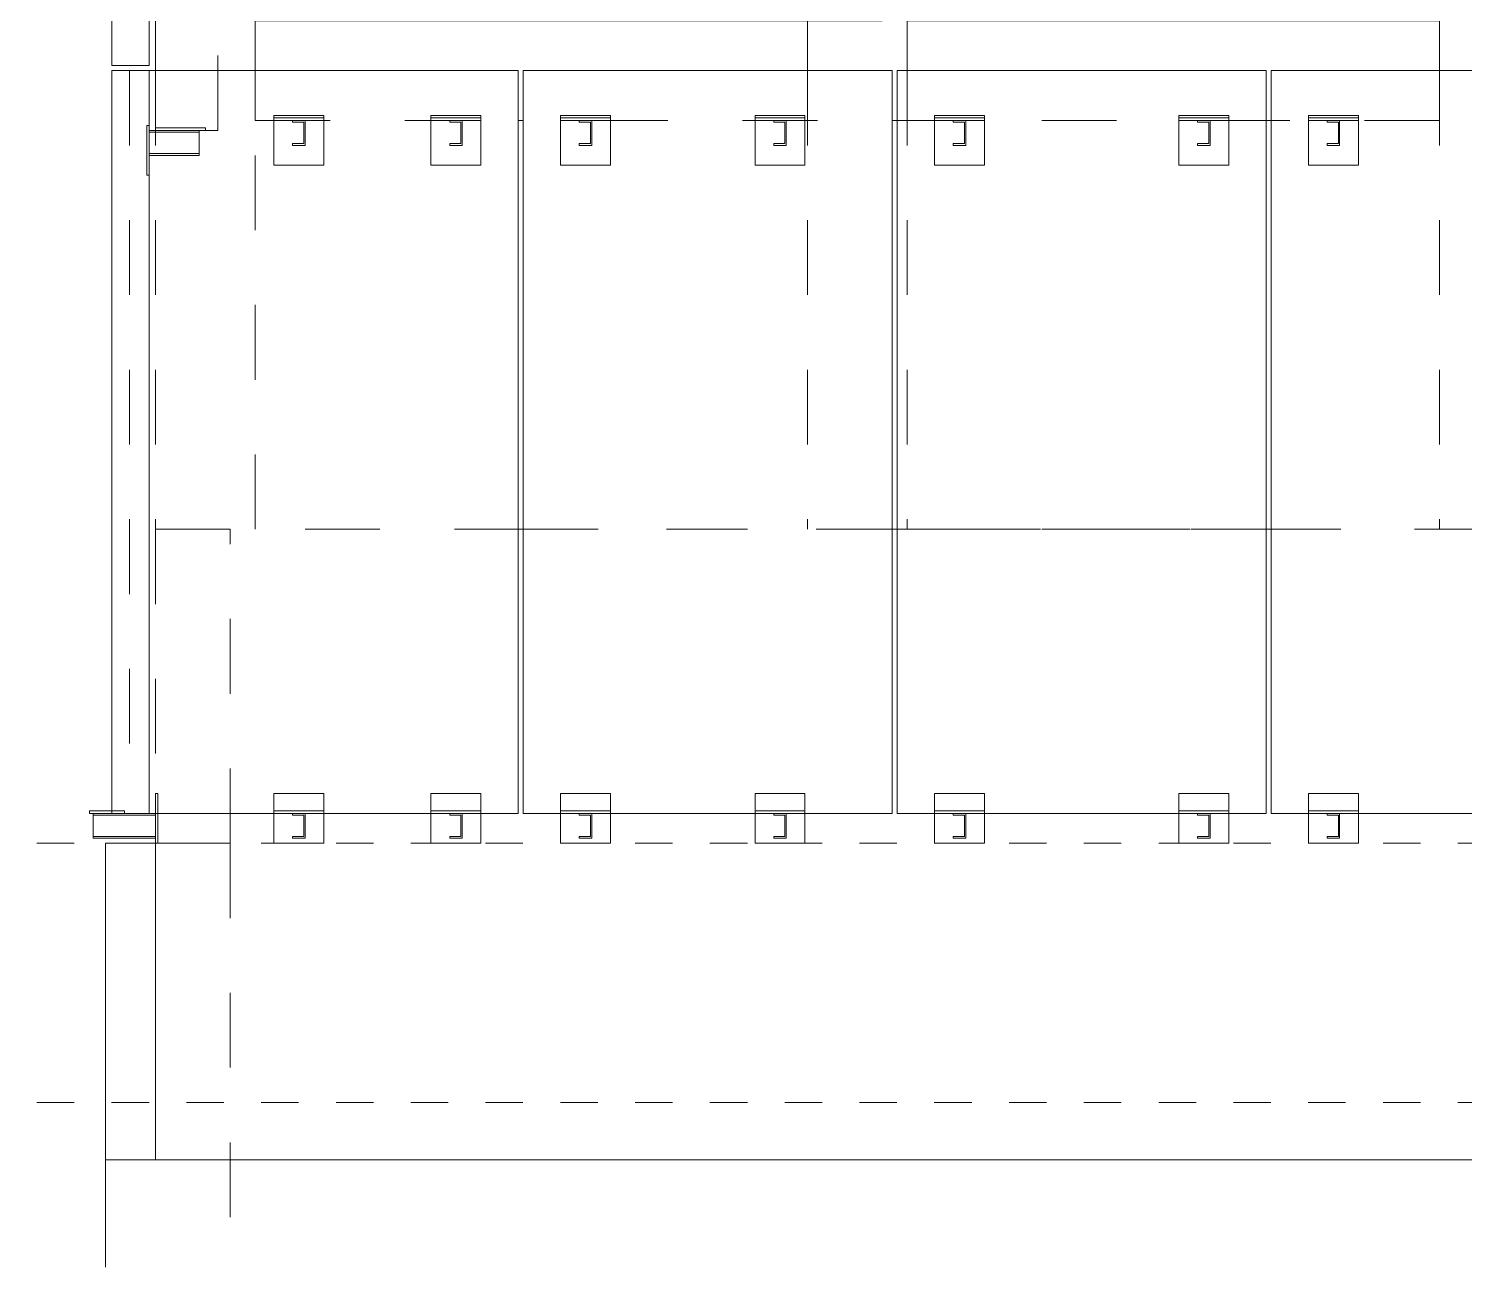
# Model space of a CAD drawing. Header units: millimetres. Extents: x 663313 to 1226001, y 1431724 to 1620898.
# Drawn here: x 663626.35 to 663632.11, y 1524668.62 to 1524673.58 of the extents above; entities that cross this region are included whole.
import ezdxf

# ---------------------------------------------------------------- set-up
doc = ezdxf.new("R2010")
doc.units = ezdxf.units.MM
for name, pattern in [('XKITLINE00', [0]), ('XKITLINE01', [4, 1, -1, 1, -1]), ('XKITLINE02', [4, 2, -2])]:
    doc.linetypes.add(name, pattern=pattern)
doc.layers.add('Part', color=7, linetype='Continuous', lineweight=0)
doc.layers.add('S-GRID', color=7, linetype='Continuous', lineweight=9)

# ---------------------------------------------------------------- blocks, each defined once
blk = doc.blocks.new('*A20232496')
at = {"layer": 'S-GRID', "color": 7, "linetype": 'XKITLINE01', "lineweight": 0}
blk.add_line((486.810012, 136.191689), (601.986223, 136.191689), dxfattribs=at)
blk = doc.blocks.new('*A20242497')
at = {"layer": 'Part', "color": 7, "linetype": 'XKITLINE00', "lineweight": 0}
for p, q in [((504.649383, 134.658357), (504.649384, 134.658357)), ((504.649384, 134.658357), (504.649384, 131.786008)), ((587.316024, 134.658357), (504.649384, 134.658357))]:
    blk.add_line(p, q, dxfattribs=at)
at = {"layer": 'Part', "color": 7, "linetype": 'XKITLINE02', "lineweight": 0}
blk.add_line((504.649383, 131.786008), (504.649383, 134.658357), dxfattribs=at)
blk = doc.blocks.new('*A20252498')
at = {"layer": 'S-GRID', "color": 7, "linetype": 'XKITLINE01', "lineweight": 0}
blk.add_line((486.810012, 143.125023), (601.986223, 143.125023), dxfattribs=at)
blk = doc.blocks.new('*A20262499')
at = {"layer": 'Part', "color": 7, "linetype": 'XKITLINE02', "lineweight": 0}
for p, q in [((505.982856, 151.525023), (505.982577, 151.525023)), ((505.982577, 151.525023), (505.982577, 143.925023)), ((505.982577, 151.525023), (515.682683, 151.525023)), ((505.982856, 151.525023), (505.982856, 143.925023)), ((585.649503, 151.525023), (515.816016, 151.525023)), ((515.816016, 151.525023), (525.682683, 151.525023)), ((535.682683, 151.525023), (525.816016, 151.525023)), ((545.682683, 151.525023), (535.816016, 151.525023)), ((505.982577, 134.658356), (505.982856, 134.658356)), ((505.982577, 134.658356), (585.649503, 134.658356))]:
    blk.add_line(p, q, dxfattribs=at)
at = {"layer": 'Part', "color": 7, "linetype": 'XKITLINE00', "lineweight": 0}
for p, q in [((515.682683, 151.525023), (515.816016, 151.525023)), ((525.816016, 151.525023), (525.682683, 151.525023)), ((535.816016, 151.525023), (535.682683, 151.525023)), ((505.982577, 143.925023), (505.982577, 134.658356)), ((505.982856, 143.925023), (505.982856, 134.658356))]:
    blk.add_line(p, q, dxfattribs=at)
blk = doc.blocks.new('*A20272500')
at = {"layer": 'Part', "color": 7, "linetype": 'XKITLINE00', "lineweight": 0}
for p, q in [((515.816016, 163.791689), (525.682683, 163.791689)), ((515.816016, 163.791689), (515.816016, 143.925023)), ((525.682683, 163.791689), (525.682683, 143.925023)), ((525.682683, 143.925023), (515.816016, 143.925023))]:
    blk.add_line(p, q, dxfattribs=at)
blk = doc.blocks.new('*A20282501')
at = {"layer": 'Part', "color": 7, "linetype": 'XKITLINE02', "lineweight": 0}
for p, q in [((522.016044, 143.925023), (522.016044, 143.991689)), ((523.349377, 143.991689), (522.016044, 143.991689)), ((523.349377, 143.925023), (523.349377, 143.991689)), ((523.349377, 143.925023), (522.016044, 143.925023))]:
    blk.add_line(p, q, dxfattribs=at)
blk = doc.blocks.new('*A20292502')
at = {"layer": 'Part', "color": 7, "linetype": 'XKITLINE02', "lineweight": 0}
for p, q in [((522.016005, 143.125023), (522.016005, 144.458356)), ((522.016005, 144.458356), (523.349338, 144.458356)), ((523.349338, 144.458356), (523.349338, 143.125023)), ((523.349338, 143.125023), (522.016005, 143.125023))]:
    blk.add_line(p, q, dxfattribs=at)
blk = doc.blocks.new('*A20302503')
at = {"layer": 'Part', "color": 7, "linetype": 'XKITLINE02', "lineweight": 0}
for p, q in [((523.349377, 162.591689), (522.016044, 162.591689)), ((522.016044, 162.591689), (522.016044, 161.258356)), ((523.349377, 161.258356), (523.349377, 162.591689)), ((522.016044, 161.258356), (523.349377, 161.258356))]:
    blk.add_line(p, q, dxfattribs=at)
blk = doc.blocks.new('*A20312504')
at = {"layer": 'Part', "color": 7, "linetype": 'XKITLINE02', "lineweight": 0}
for p, q in [((522.016044, 162.458356), (522.016044, 162.525023)), ((523.349377, 162.525023), (522.016044, 162.525023)), ((523.349377, 162.458356), (522.016044, 162.458356)), ((523.349377, 162.458356), (523.349377, 162.525023))]:
    blk.add_line(p, q, dxfattribs=at)
blk = doc.blocks.new('*A20482521')
at = {"layer": 'Part', "color": 7, "linetype": 'XKITLINE00', "lineweight": 0}
for p, q in [((523.41605, 225.858356), (523.41605, 163.791689)), ((526.082717, 225.858356), (523.41605, 225.858356)), ((526.082717, 225.858356), (526.082717, 163.791689))]:
    blk.add_line(p, q, dxfattribs=at)
at = {"layer": 'Part', "color": 7, "linetype": 'XKITLINE02', "lineweight": 0}
for p, q in [((523.41605, 163.791689), (523.41605, 151.525023)), ((526.082717, 163.791689), (526.082717, 151.525023)), ((526.082717, 151.525023), (523.41605, 151.525023))]:
    blk.add_line(p, q, dxfattribs=at)
blk = doc.blocks.new('*A20502523')
at = {"layer": 'Part', "color": 7, "linetype": 'XKITLINE00', "lineweight": 0}
for p, q in [((505.982716, 225.858356), (505.982716, 163.791689)), ((508.649383, 225.858356), (505.982716, 225.858356)), ((508.649383, 163.791689), (508.649383, 225.858356))]:
    blk.add_line(p, q, dxfattribs=at)
at = {"layer": 'Part', "color": 7, "linetype": 'XKITLINE02', "lineweight": 0}
for p, q in [((505.982716, 163.791689), (505.982716, 151.525023)), ((508.649383, 151.525023), (508.649383, 163.791689)), ((505.982716, 151.525023), (508.649383, 151.525023))]:
    blk.add_line(p, q, dxfattribs=at)
blk = doc.blocks.new('*A20522525')
at = {"layer": 'Part', "color": 7, "linetype": 'XKITLINE00', "lineweight": 0}
for p, q in [((504.81603, 230.525023), (504.81603, 203.925023)), ((505.81603, 230.525023), (504.81603, 230.525023)), ((505.81603, 203.925023), (505.81603, 230.525023)), ((504.81603, 203.925023), (505.81603, 203.925023)), ((504.81603, 203.791689), (504.81603, 183.925023)), ((505.81603, 203.791689), (504.81603, 203.791689)), ((505.81603, 183.925023), (505.81603, 203.791689)), ((504.81603, 183.925023), (505.81603, 183.925023)), ((504.81603, 183.791689), (504.81603, 163.925023)), ((505.81603, 183.791689), (504.81603, 183.791689)), ((505.81603, 163.925023), (505.81603, 183.791689)), ((504.81603, 163.925023), (505.81603, 163.925023)), ((504.81603, 163.791689), (504.81603, 143.925023)), ((505.81603, 163.791689), (504.81603, 163.791689)), ((505.81603, 143.925023), (505.81603, 163.791689)), ((504.81603, 143.925023), (505.81603, 143.925023))]:
    blk.add_line(p, q, dxfattribs=at)
blk = doc.blocks.new('*A20542527')
at = {"layer": 'Part', "color": 7, "linetype": 'XKITLINE00', "lineweight": 0}
for p, q in [((540.316051, 225.858356), (540.316051, 163.791689)), ((542.982717, 225.858356), (540.316051, 225.858356)), ((542.982717, 225.858356), (542.982717, 163.791689))]:
    blk.add_line(p, q, dxfattribs=at)
at = {"layer": 'Part', "color": 7, "linetype": 'XKITLINE02', "lineweight": 0}
for p, q in [((540.316051, 163.791689), (540.316051, 151.525023)), ((542.982717, 163.791689), (542.982717, 151.525023)), ((542.982717, 151.525023), (540.316051, 151.525023))]:
    blk.add_line(p, q, dxfattribs=at)
blk = doc.blocks.new('*A20562529')
at = {"layer": 'Part', "color": 7, "linetype": 'XKITLINE00', "lineweight": 0}
for p, q in [((508.649383, 165.125023), (508.649383, 163.791689)), ((508.649383, 165.125023), (523.41605, 165.125023)), ((526.082717, 165.125023), (540.316051, 165.125023)), ((540.316051, 165.125023), (540.316051, 163.791689)), ((515.816016, 162.458356), (515.682683, 162.458356)), ((535.816016, 162.458356), (535.682683, 162.458356))]:
    blk.add_line(p, q, dxfattribs=at)
at = {"layer": 'Part', "color": 7, "linetype": 'XKITLINE02', "lineweight": 0}
for p, q in [((523.41605, 165.125023), (526.082717, 165.125023)), ((508.649383, 163.791689), (508.649383, 162.458356)), ((540.316051, 163.791689), (540.316051, 162.458356)), ((508.649383, 162.458356), (515.682683, 162.458356)), ((535.682683, 162.458356), (515.816016, 162.458356)), ((540.316051, 162.458356), (535.816016, 162.458356))]:
    blk.add_line(p, q, dxfattribs=at)
blk = doc.blocks.new('*A21302603')
at = {"layer": 'Part', "color": 7, "linetype": 'XKITLINE02', "lineweight": 0}
for p, q in [((507.649383, 170.525023), (505.982716, 170.525023)), ((505.982716, 170.525023), (505.982716, 162.191689)), ((507.649383, 162.191689), (507.649383, 170.525023)), ((505.982716, 162.191689), (507.649383, 162.191689))]:
    blk.add_line(p, q, dxfattribs=at)
blk = doc.blocks.new('*A21612634')
at = {"layer": 'Part', "color": 7, "linetype": 'XKITLINE00', "lineweight": 0}
for q in [(505.982577, 143.125023), (504.649383, 134.658357)]:
    blk.add_line((504.649383, 143.125023), q, dxfattribs=at)
at = {"layer": 'Part', "color": 7, "linetype": 'XKITLINE02', "lineweight": 0}
for p, q in [((505.982577, 143.125023), (505.982856, 143.125023)), ((505.982856, 143.125023), (507.982717, 143.125023)), ((507.982717, 143.125023), (507.982717, 131.786008)), ((504.649383, 134.658357), (504.649383, 131.786008))]:
    blk.add_line(p, q, dxfattribs=at)
blk = doc.blocks.new('*A21622635')
at = {"layer": 'Part', "color": 7, "linetype": 'XKITLINE02', "lineweight": 0}
for p, q in [((507.982717, 151.525023), (505.982717, 151.525023)), ((505.982717, 151.525023), (505.982717, 143.925023)), ((507.982717, 143.125023), (507.982717, 151.525023)), ((505.982717, 143.125023), (505.982856, 143.125023)), ((505.982856, 143.125023), (507.982717, 143.125023))]:
    blk.add_line(p, q, dxfattribs=at)
at = {"layer": 'Part', "color": 7, "linetype": 'XKITLINE00', "lineweight": 0}
blk.add_line((505.982717, 143.925023), (505.982717, 143.125023), dxfattribs=at)
blk = doc.blocks.new('*A21632636')
at = {"layer": 'Part', "color": 7, "linetype": 'XKITLINE02', "lineweight": 0}
for p, q in [((505.81603, 163.791689), (505.282683, 163.791689)), ((505.282683, 163.791689), (505.282683, 143.925023)), ((505.282683, 143.925023), (505.81603, 143.925023))]:
    blk.add_line(p, q, dxfattribs=at)
at = {"layer": 'Part', "color": 7, "linetype": 'XKITLINE00', "lineweight": 0}
for p, q in [((505.81603, 163.791689), (515.682683, 163.791689)), ((515.682683, 163.791689), (515.682683, 143.925023)), ((505.81603, 143.925023), (515.682683, 143.925023))]:
    blk.add_line(p, q, dxfattribs=at)
blk = doc.blocks.new('*A21642637')
at = {"layer": 'Part', "color": 7, "linetype": 'XKITLINE00', "lineweight": 0}
for p, q in [((504.312978, 143.925023), (504.312978, 143.258356)), ((505.979644, 143.925023), (505.979644, 143.258356)), ((505.979644, 143.258356), (504.312978, 143.258356))]:
    blk.add_line(p, q, dxfattribs=at)
at = {"layer": 'Part', "color": 7, "linetype": 'XKITLINE02', "lineweight": 0}
for p, q in [((505.979644, 143.925023), (504.312978, 143.925023)), ((504.312978, 143.875023), (505.979644, 143.875023)), ((504.312978, 143.308356), (505.979644, 143.308356))]:
    blk.add_line(p, q, dxfattribs=at)
blk = doc.blocks.new('*A21652638')
at = {"layer": 'Part', "color": 7, "linetype": 'XKITLINE02', "lineweight": 0}
for p, q in [((505.982354, 144.458356), (505.982856, 144.458356)), ((505.982354, 144.458356), (505.982354, 143.925023)), ((505.982856, 144.458356), (506.04902, 144.458356)), ((506.04902, 143.125023), (506.04902, 144.458356)), ((505.982354, 143.125023), (505.982856, 143.125023)), ((505.982856, 143.125023), (506.04902, 143.125023))]:
    blk.add_line(p, q, dxfattribs=at)
at = {"layer": 'Part', "color": 7, "linetype": 'XKITLINE00', "lineweight": 0}
blk.add_line((505.982354, 143.925023), (505.982354, 143.125023), dxfattribs=at)
blk = doc.blocks.new('*A21662639')
at = {"layer": 'Part', "color": 7, "linetype": 'XKITLINE00', "lineweight": 0}
for p, q in [((504.21603, 143.991689), (504.81603, 143.991689)), ((504.21603, 143.925023), (504.21603, 143.991689)), ((504.21603, 143.925023), (504.81603, 143.925023))]:
    blk.add_line(p, q, dxfattribs=at)
at = {"layer": 'Part', "color": 7, "linetype": 'XKITLINE02', "lineweight": 0}
for p, q in [((504.81603, 143.991689), (505.149363, 143.991689)), ((505.149363, 143.925023), (505.149363, 143.991689)), ((504.81603, 143.925023), (505.149363, 143.925023))]:
    blk.add_line(p, q, dxfattribs=at)
blk = doc.blocks.new('*A21672640')
at = {"layer": 'Part', "color": 7, "linetype": 'XKITLINE02', "lineweight": 0}
for p, q in [((513.349377, 143.925023), (513.349377, 143.991689)), ((514.682711, 143.991689), (513.349377, 143.991689)), ((514.682711, 143.925023), (514.682711, 143.991689)), ((514.682711, 143.925023), (513.349377, 143.925023))]:
    blk.add_line(p, q, dxfattribs=at)
blk = doc.blocks.new('*A21682641')
at = {"layer": 'Part', "color": 7, "linetype": 'XKITLINE02', "lineweight": 0}
for p, q in [((509.14935, 143.925023), (509.14935, 143.991689)), ((510.482683, 143.991689), (509.14935, 143.991689)), ((510.482683, 143.925023), (510.482683, 143.991689)), ((510.482683, 143.925023), (509.14935, 143.925023))]:
    blk.add_line(p, q, dxfattribs=at)
blk = doc.blocks.new('*A21692642')
at = {"layer": 'Part', "color": 7, "linetype": 'XKITLINE02', "lineweight": 0}
for p, q in [((513.349338, 143.125023), (513.349338, 144.458356)), ((513.349338, 144.458356), (514.682672, 144.458356)), ((514.682672, 144.458356), (514.682672, 143.125023)), ((514.682672, 143.125023), (513.349338, 143.125023))]:
    blk.add_line(p, q, dxfattribs=at)
blk = doc.blocks.new('*A21702643')
at = {"layer": 'Part', "color": 7, "linetype": 'XKITLINE02', "lineweight": 0}
for p, q in [((509.149311, 144.458356), (509.149311, 143.125023)), ((510.482644, 144.458356), (509.149311, 144.458356)), ((510.482644, 143.125023), (510.482644, 144.458356)), ((509.149311, 143.125023), (510.482644, 143.125023))]:
    blk.add_line(p, q, dxfattribs=at)
blk = doc.blocks.new('*A21712644')
at = {"layer": 'Part', "color": 7, "linetype": 'XKITLINE00', "lineweight": 0}
for p, q in [((513.849294, 143.925023), (513.849294, 143.875023)), ((513.849294, 143.875023), (514.149294, 143.875023)), ((514.149294, 143.875023), (514.149294, 143.308356)), ((514.182628, 143.925023), (514.182628, 143.258356)), ((513.849294, 143.308356), (514.149294, 143.308356)), ((513.849294, 143.308356), (513.849294, 143.258356)), ((513.849294, 143.258356), (514.182628, 143.258356))]:
    blk.add_line(p, q, dxfattribs=at)
at = {"layer": 'Part', "color": 7, "linetype": 'XKITLINE02', "lineweight": 0}
blk.add_line((513.849294, 143.925023), (514.182628, 143.925023), dxfattribs=at)
blk = doc.blocks.new('*A21722645')
at = {"layer": 'Part', "color": 7, "linetype": 'XKITLINE00', "lineweight": 0}
for p, q in [((509.649294, 143.925023), (509.649294, 143.875023)), ((509.649294, 143.875023), (509.949294, 143.875023)), ((509.949294, 143.875023), (509.949294, 143.308356)), ((509.982628, 143.925023), (509.982628, 143.258356)), ((509.649294, 143.308356), (509.949294, 143.308356)), ((509.649294, 143.308356), (509.649294, 143.258356)), ((509.649294, 143.258356), (509.982628, 143.258356))]:
    blk.add_line(p, q, dxfattribs=at)
at = {"layer": 'Part', "color": 7, "linetype": 'XKITLINE02', "lineweight": 0}
blk.add_line((509.649294, 143.925023), (509.982628, 143.925023), dxfattribs=at)
blk = doc.blocks.new('*A21732646')
at = {"layer": 'Part', "color": 7, "linetype": 'XKITLINE02', "lineweight": 0}
for p, q in [((516.816016, 143.925023), (516.816016, 143.991689)), ((518.14935, 143.991689), (516.816016, 143.991689)), ((518.14935, 143.925023), (518.14935, 143.991689)), ((518.14935, 143.925023), (516.816016, 143.925023))]:
    blk.add_line(p, q, dxfattribs=at)
blk = doc.blocks.new('*A21742647')
at = {"layer": 'Part', "color": 7, "linetype": 'XKITLINE02', "lineweight": 0}
for p, q in [((516.815977, 144.458356), (516.815977, 143.125023)), ((518.149311, 144.458356), (516.815977, 144.458356)), ((518.149311, 143.125023), (518.149311, 144.458356)), ((516.815977, 143.125023), (518.149311, 143.125023))]:
    blk.add_line(p, q, dxfattribs=at)
blk = doc.blocks.new('*A21752648')
at = {"layer": 'Part', "color": 7, "linetype": 'XKITLINE00', "lineweight": 0}
for p, q in [((517.315961, 143.925023), (517.315961, 143.875023)), ((517.315961, 143.875023), (517.615961, 143.875023)), ((517.615961, 143.875023), (517.615961, 143.308356)), ((517.649294, 143.925023), (517.649294, 143.258356)), ((517.315961, 143.308356), (517.615961, 143.308356)), ((517.315961, 143.308356), (517.315961, 143.258356)), ((517.315961, 143.258356), (517.649294, 143.258356))]:
    blk.add_line(p, q, dxfattribs=at)
at = {"layer": 'Part', "color": 7, "linetype": 'XKITLINE02', "lineweight": 0}
blk.add_line((517.315961, 143.925023), (517.649294, 143.925023), dxfattribs=at)
blk = doc.blocks.new('*A21762649')
at = {"layer": 'Part', "color": 7, "linetype": 'XKITLINE02', "lineweight": 0}
for p, q in [((505.749363, 160.991689), (505.749363, 162.325023)), ((505.749363, 162.325023), (505.81603, 162.325023)), ((505.81603, 162.325023), (505.81603, 160.991689)), ((505.81603, 160.991689), (505.749363, 160.991689))]:
    blk.add_line(p, q, dxfattribs=at)
blk = doc.blocks.new('*A21772650')
at = {"layer": 'Part', "color": 7, "linetype": 'XKITLINE02', "lineweight": 0}
for p, q in [((505.81603, 161.525023), (505.81603, 162.191689)), ((505.81603, 162.191689), (507.149363, 162.191689)), ((505.81603, 162.141689), (507.149363, 162.141689)), ((507.149363, 162.191689), (507.149363, 161.525023)), ((505.81603, 161.575023), (507.149363, 161.575023)), ((507.149363, 161.525023), (505.81603, 161.525023))]:
    blk.add_line(p, q, dxfattribs=at)
blk = doc.blocks.new('*A21782651')
at = {"layer": 'Part', "color": 7, "linetype": 'XKITLINE02', "lineweight": 0}
for p, q in [((507.31603, 162.258356), (505.982696, 162.258356)), ((505.982696, 162.191689), (505.982696, 162.258356)), ((507.31603, 162.191689), (505.982696, 162.191689)), ((507.31603, 162.191689), (507.31603, 162.258356))]:
    blk.add_line(p, q, dxfattribs=at)
blk = doc.blocks.new('*A21792652')
at = {"layer": 'Part', "color": 7, "linetype": 'XKITLINE02', "lineweight": 0}
for p, q in [((514.682711, 162.591689), (513.349377, 162.591689)), ((513.349377, 162.591689), (513.349377, 161.258356)), ((514.682711, 161.258356), (514.682711, 162.591689)), ((513.349377, 161.258356), (514.682711, 161.258356))]:
    blk.add_line(p, q, dxfattribs=at)
blk = doc.blocks.new('*A21802653')
at = {"layer": 'Part', "color": 7, "linetype": 'XKITLINE02', "lineweight": 0}
for p, q in [((509.14935, 161.258356), (509.14935, 162.591689)), ((509.14935, 162.591689), (510.482683, 162.591689)), ((510.482683, 162.591689), (510.482683, 161.258356)), ((510.482683, 161.258356), (509.14935, 161.258356))]:
    blk.add_line(p, q, dxfattribs=at)
blk = doc.blocks.new('*A21812654')
at = {"layer": 'Part', "color": 7, "linetype": 'XKITLINE02', "lineweight": 0}
for p, q in [((514.182683, 162.458356), (513.84935, 162.458356)), ((513.84935, 162.458356), (513.84935, 162.408356)), ((513.84935, 162.408356), (514.14935, 162.408356)), ((514.14935, 162.408356), (514.14935, 161.841689)), ((514.182683, 161.791689), (514.182683, 162.458356)), ((514.14935, 161.841689), (513.84935, 161.841689)), ((513.84935, 161.841689), (513.84935, 161.791689)), ((513.84935, 161.791689), (514.182683, 161.791689))]:
    blk.add_line(p, q, dxfattribs=at)
blk = doc.blocks.new('*A21822655')
at = {"layer": 'Part', "color": 7, "linetype": 'XKITLINE02', "lineweight": 0}
for p, q in [((509.982683, 162.458356), (509.64935, 162.458356)), ((509.64935, 162.458356), (509.64935, 162.408356)), ((509.64935, 162.408356), (509.94935, 162.408356)), ((509.94935, 162.408356), (509.94935, 161.841689)), ((509.982683, 161.791689), (509.982683, 162.458356)), ((509.94935, 161.841689), (509.64935, 161.841689)), ((509.64935, 161.841689), (509.64935, 161.791689)), ((509.64935, 161.791689), (509.982683, 161.791689))]:
    blk.add_line(p, q, dxfattribs=at)
blk = doc.blocks.new('*A21832656')
at = {"layer": 'Part', "color": 7, "linetype": 'XKITLINE02', "lineweight": 0}
for p, q in [((516.816016, 161.258356), (516.816016, 162.591689)), ((516.816016, 162.591689), (518.14935, 162.591689)), ((518.14935, 162.591689), (518.14935, 161.258356)), ((518.14935, 161.258356), (516.816016, 161.258356))]:
    blk.add_line(p, q, dxfattribs=at)
blk = doc.blocks.new('*A21842657')
at = {"layer": 'Part', "color": 7, "linetype": 'XKITLINE02', "lineweight": 0}
for p, q in [((517.64935, 162.458356), (517.316016, 162.458356)), ((517.316016, 162.458356), (517.316016, 162.408356)), ((517.316016, 162.408356), (517.616016, 162.408356)), ((517.616016, 162.408356), (517.616016, 161.841689)), ((517.64935, 161.791689), (517.64935, 162.458356)), ((517.616016, 161.841689), (517.316016, 161.841689)), ((517.316016, 161.841689), (517.316016, 161.791689)), ((517.316016, 161.791689), (517.64935, 161.791689))]:
    blk.add_line(p, q, dxfattribs=at)
blk = doc.blocks.new('*A21852658')
at = {"layer": 'Part', "color": 7, "linetype": 'XKITLINE02', "lineweight": 0}
for p, q in [((513.349377, 162.458356), (513.349377, 162.525023)), ((514.682711, 162.525023), (513.349377, 162.525023)), ((514.682711, 162.458356), (513.349377, 162.458356)), ((514.682711, 162.458356), (514.682711, 162.525023))]:
    blk.add_line(p, q, dxfattribs=at)
blk = doc.blocks.new('*A21862659')
at = {"layer": 'Part', "color": 7, "linetype": 'XKITLINE02', "lineweight": 0}
for p, q in [((509.14935, 162.458356), (509.14935, 162.525023)), ((510.482683, 162.525023), (509.14935, 162.525023)), ((510.482683, 162.458356), (509.14935, 162.458356)), ((510.482683, 162.458356), (510.482683, 162.525023))]:
    blk.add_line(p, q, dxfattribs=at)
blk = doc.blocks.new('*A21872660')
at = {"layer": 'Part', "color": 7, "linetype": 'XKITLINE02', "lineweight": 0}
for p, q in [((516.816016, 162.458356), (516.816016, 162.525023)), ((518.14935, 162.525023), (516.816016, 162.525023)), ((518.14935, 162.458356), (516.816016, 162.458356)), ((518.14935, 162.458356), (518.14935, 162.525023))]:
    blk.add_line(p, q, dxfattribs=at)
blk = doc.blocks.new('*A22902763')
at = {"layer": 'Part', "color": 7, "linetype": 'XKITLINE00', "lineweight": 0}
for p, q in [((522.515961, 143.925023), (522.515961, 143.875023)), ((522.515961, 143.875023), (522.815961, 143.875023)), ((522.815961, 143.875023), (522.815961, 143.308356)), ((522.849294, 143.925023), (522.849294, 143.258356)), ((522.515961, 143.308356), (522.815961, 143.308356)), ((522.515961, 143.308356), (522.515961, 143.258356)), ((522.515961, 143.258356), (522.849294, 143.258356))]:
    blk.add_line(p, q, dxfattribs=at)
at = {"layer": 'Part', "color": 7, "linetype": 'XKITLINE02', "lineweight": 0}
blk.add_line((522.515961, 143.925023), (522.849294, 143.925023), dxfattribs=at)
blk = doc.blocks.new('*A22912764')
at = {"layer": 'Part', "color": 7, "linetype": 'XKITLINE02', "lineweight": 0}
for p, q in [((522.84935, 162.458356), (522.516016, 162.458356)), ((522.516016, 162.458356), (522.516016, 162.408356)), ((522.516016, 162.408356), (522.816016, 162.408356)), ((522.816016, 162.408356), (522.816016, 161.841689)), ((522.84935, 161.791689), (522.84935, 162.458356)), ((522.816016, 161.841689), (522.516016, 161.841689)), ((522.516016, 161.841689), (522.516016, 161.791689)), ((522.516016, 161.791689), (522.84935, 161.791689))]:
    blk.add_line(p, q, dxfattribs=at)
blk = doc.blocks.new('*A22922765')
at = {"layer": 'Part', "color": 7, "linetype": 'XKITLINE00', "lineweight": 0}
for p, q in [((545.682683, 163.791689), (535.816016, 163.791689)), ((535.816016, 163.791689), (535.816016, 143.925023)), ((545.682683, 163.791689), (545.682683, 143.925023)), ((545.682683, 143.925023), (535.816016, 143.925023))]:
    blk.add_line(p, q, dxfattribs=at)
blk = doc.blocks.new('*A22932766')
at = {"layer": 'Part', "color": 7, "linetype": 'XKITLINE00', "lineweight": 0}
for p, q in [((535.682683, 163.791689), (525.816016, 163.791689)), ((525.816016, 163.791689), (525.816016, 143.925023)), ((535.682683, 163.791689), (535.682683, 143.925023)), ((535.682683, 143.925023), (525.816016, 143.925023))]:
    blk.add_line(p, q, dxfattribs=at)
blk = doc.blocks.new('*A22942767')
at = {"layer": 'Part', "color": 7, "linetype": 'XKITLINE02', "lineweight": 0}
for p, q in [((533.349377, 143.925023), (533.349377, 143.991689)), ((534.682711, 143.991689), (533.349377, 143.991689)), ((534.682711, 143.925023), (534.682711, 143.991689)), ((534.682711, 143.925023), (533.349377, 143.925023))]:
    blk.add_line(p, q, dxfattribs=at)
blk = doc.blocks.new('*A22952768')
at = {"layer": 'Part', "color": 7, "linetype": 'XKITLINE02', "lineweight": 0}
for p, q in [((526.816016, 143.925023), (526.816016, 143.991689)), ((528.14935, 143.991689), (526.816016, 143.991689)), ((528.14935, 143.925023), (528.14935, 143.991689)), ((528.14935, 143.925023), (526.816016, 143.925023))]:
    blk.add_line(p, q, dxfattribs=at)
blk = doc.blocks.new('*A22962769')
at = {"layer": 'Part', "color": 7, "linetype": 'XKITLINE02', "lineweight": 0}
for p, q in [((533.349338, 143.125023), (533.349338, 144.458356)), ((533.349338, 144.458356), (534.682672, 144.458356)), ((534.682672, 144.458356), (534.682672, 143.125023)), ((534.682672, 143.125023), (533.349338, 143.125023))]:
    blk.add_line(p, q, dxfattribs=at)
blk = doc.blocks.new('*A22972770')
at = {"layer": 'Part', "color": 7, "linetype": 'XKITLINE02', "lineweight": 0}
for p, q in [((526.815977, 144.458356), (526.815977, 143.125023)), ((528.149311, 144.458356), (526.815977, 144.458356)), ((528.149311, 143.125023), (528.149311, 144.458356)), ((526.815977, 143.125023), (528.149311, 143.125023))]:
    blk.add_line(p, q, dxfattribs=at)
blk = doc.blocks.new('*A22982771')
at = {"layer": 'Part', "color": 7, "linetype": 'XKITLINE00', "lineweight": 0}
for p, q in [((533.849294, 143.875023), (533.849294, 143.925023)), ((534.149294, 143.875023), (533.849294, 143.875023)), ((534.149294, 143.308356), (534.149294, 143.875023)), ((534.182628, 143.925023), (534.182628, 143.258356)), ((533.849294, 143.258356), (533.849294, 143.308356)), ((533.849294, 143.308356), (534.149294, 143.308356)), ((534.182628, 143.258356), (533.849294, 143.258356))]:
    blk.add_line(p, q, dxfattribs=at)
at = {"layer": 'Part', "color": 7, "linetype": 'XKITLINE02', "lineweight": 0}
blk.add_line((534.182628, 143.925023), (533.849294, 143.925023), dxfattribs=at)
blk = doc.blocks.new('*A22992772')
at = {"layer": 'Part', "color": 7, "linetype": 'XKITLINE00', "lineweight": 0}
for p, q in [((527.315961, 143.875023), (527.315961, 143.925023)), ((527.615961, 143.875023), (527.315961, 143.875023)), ((527.615961, 143.308356), (527.615961, 143.875023)), ((527.649294, 143.925023), (527.649294, 143.258356)), ((527.315961, 143.258356), (527.315961, 143.308356)), ((527.315961, 143.308356), (527.615961, 143.308356)), ((527.649294, 143.258356), (527.315961, 143.258356))]:
    blk.add_line(p, q, dxfattribs=at)
at = {"layer": 'Part', "color": 7, "linetype": 'XKITLINE02', "lineweight": 0}
blk.add_line((527.649294, 143.925023), (527.315961, 143.925023), dxfattribs=at)
blk = doc.blocks.new('*A23032776')
at = {"layer": 'Part', "color": 7, "linetype": 'XKITLINE00', "lineweight": 0}
for p, q in [((537.315961, 143.875023), (537.315961, 143.925023)), ((537.615961, 143.875023), (537.315961, 143.875023)), ((537.615961, 143.308356), (537.615961, 143.875023)), ((537.649294, 143.925023), (537.649294, 143.258356)), ((537.315961, 143.258356), (537.315961, 143.308356)), ((537.315961, 143.308356), (537.615961, 143.308356)), ((537.649294, 143.258356), (537.315961, 143.258356))]:
    blk.add_line(p, q, dxfattribs=at)
at = {"layer": 'Part', "color": 7, "linetype": 'XKITLINE02', "lineweight": 0}
blk.add_line((537.649294, 143.925023), (537.315961, 143.925023), dxfattribs=at)
blk = doc.blocks.new('*A23052778')
at = {"layer": 'Part', "color": 7, "linetype": 'XKITLINE02', "lineweight": 0}
for p, q in [((536.815977, 144.458356), (536.815977, 143.125023)), ((538.149311, 144.458356), (536.815977, 144.458356)), ((538.149311, 143.125023), (538.149311, 144.458356)), ((536.815977, 143.125023), (538.149311, 143.125023))]:
    blk.add_line(p, q, dxfattribs=at)
blk = doc.blocks.new('*A23072780')
at = {"layer": 'Part', "color": 7, "linetype": 'XKITLINE02', "lineweight": 0}
for p, q in [((536.816016, 143.925023), (536.816016, 143.991689)), ((538.14935, 143.991689), (536.816016, 143.991689)), ((538.14935, 143.925023), (538.14935, 143.991689)), ((538.14935, 143.925023), (536.816016, 143.925023))]:
    blk.add_line(p, q, dxfattribs=at)
blk = doc.blocks.new('*A23092782')
at = {"layer": 'Part', "color": 7, "linetype": 'XKITLINE02', "lineweight": 0}
for p, q in [((534.682711, 162.591689), (533.349377, 162.591689)), ((533.349377, 162.591689), (533.349377, 161.258356)), ((534.682711, 161.258356), (534.682711, 162.591689)), ((533.349377, 161.258356), (534.682711, 161.258356))]:
    blk.add_line(p, q, dxfattribs=at)
blk = doc.blocks.new('*A23102783')
at = {"layer": 'Part', "color": 7, "linetype": 'XKITLINE02', "lineweight": 0}
for p, q in [((526.816016, 161.258356), (526.816016, 162.591689)), ((526.816016, 162.591689), (528.14935, 162.591689)), ((528.14935, 162.591689), (528.14935, 161.258356)), ((528.14935, 161.258356), (526.816016, 161.258356))]:
    blk.add_line(p, q, dxfattribs=at)
blk = doc.blocks.new('*A23112784')
at = {"layer": 'Part', "color": 7, "linetype": 'XKITLINE02', "lineweight": 0}
for p, q in [((534.182683, 162.458356), (533.84935, 162.458356)), ((533.84935, 162.458356), (533.84935, 162.408356)), ((533.84935, 162.408356), (534.14935, 162.408356)), ((534.14935, 162.408356), (534.14935, 161.841689)), ((534.182683, 161.791689), (534.182683, 162.458356)), ((534.14935, 161.841689), (533.84935, 161.841689)), ((533.84935, 161.841689), (533.84935, 161.791689)), ((533.84935, 161.791689), (534.182683, 161.791689))]:
    blk.add_line(p, q, dxfattribs=at)
blk = doc.blocks.new('*A23122785')
at = {"layer": 'Part', "color": 7, "linetype": 'XKITLINE02', "lineweight": 0}
for p, q in [((527.64935, 162.458356), (527.316016, 162.458356)), ((527.316016, 162.458356), (527.316016, 162.408356)), ((527.316016, 162.408356), (527.616016, 162.408356)), ((527.616016, 162.408356), (527.616016, 161.841689)), ((527.64935, 161.791689), (527.64935, 162.458356)), ((527.616016, 161.841689), (527.316016, 161.841689)), ((527.316016, 161.841689), (527.316016, 161.791689)), ((527.316016, 161.791689), (527.64935, 161.791689))]:
    blk.add_line(p, q, dxfattribs=at)
blk = doc.blocks.new('*A23162789')
at = {"layer": 'Part', "color": 7, "linetype": 'XKITLINE02', "lineweight": 0}
for p, q in [((537.64935, 162.458356), (537.316016, 162.458356)), ((537.316016, 162.458356), (537.316016, 162.408356)), ((537.316016, 162.408356), (537.616016, 162.408356)), ((537.616016, 162.408356), (537.616016, 161.841689)), ((537.64935, 161.791689), (537.64935, 162.458356)), ((537.616016, 161.841689), (537.316016, 161.841689)), ((537.316016, 161.841689), (537.316016, 161.791689)), ((537.316016, 161.791689), (537.64935, 161.791689))]:
    blk.add_line(p, q, dxfattribs=at)
blk = doc.blocks.new('*A23182791')
at = {"layer": 'Part', "color": 7, "linetype": 'XKITLINE02', "lineweight": 0}
for p, q in [((536.816016, 161.258356), (536.816016, 162.591689)), ((536.816016, 162.591689), (538.14935, 162.591689)), ((538.14935, 162.591689), (538.14935, 161.258356)), ((538.14935, 161.258356), (536.816016, 161.258356))]:
    blk.add_line(p, q, dxfattribs=at)
blk = doc.blocks.new('*A23212794')
at = {"layer": 'Part', "color": 7, "linetype": 'XKITLINE02', "lineweight": 0}
for p, q in [((533.349377, 162.458356), (533.349377, 162.525023)), ((534.682711, 162.525023), (533.349377, 162.525023)), ((534.682711, 162.458356), (533.349377, 162.458356)), ((534.682711, 162.458356), (534.682711, 162.525023))]:
    blk.add_line(p, q, dxfattribs=at)
blk = doc.blocks.new('*A23222795')
at = {"layer": 'Part', "color": 7, "linetype": 'XKITLINE02', "lineweight": 0}
for p, q in [((526.816016, 162.458356), (526.816016, 162.525023)), ((528.14935, 162.525023), (526.816016, 162.525023)), ((528.14935, 162.458356), (526.816016, 162.458356)), ((528.14935, 162.458356), (528.14935, 162.525023))]:
    blk.add_line(p, q, dxfattribs=at)
blk = doc.blocks.new('*A23232796')
at = {"layer": 'Part', "color": 7, "linetype": 'XKITLINE02', "lineweight": 0}
for p, q in [((536.816016, 162.458356), (536.816016, 162.525023)), ((538.14935, 162.525023), (536.816016, 162.525023)), ((538.14935, 162.458356), (536.816016, 162.458356)), ((538.14935, 162.458356), (538.14935, 162.525023))]:
    blk.add_line(p, q, dxfattribs=at)

msp = doc.modelspace()

# ---------------------------------------------------------------- block references
at = {"color": 7, "lineweight": 0, "xscale": 0.15, "yscale": 0.15, "zscale": 0.15}
for name in ['*A20522525', '*A20502523', '*A20482521', '*A20542527', '*A21302603', '*A20562529', '*A21632636', '*A20272500', '*A22932766', '*A22922765', '*A21802653', '*A21862659', '*A21822655', '*A21792652', '*A21852658', '*A21812654', '*A21832656', '*A21872660', '*A21842657', '*A20302503', '*A20312504', '*A22912764', '*A23102783', '*A23222795', '*A23122785', '*A23092782', '*A23212794', '*A23112784', '*A23182791', '*A23232796', '*A23162789', '*A21762649', '*A21772650', '*A21782651', '*A20262499', '*A21622635', '*A20252498', '*A21652638', '*A21702643', '*A21692642', '*A21742647', '*A20292502', '*A22972770', '*A22962769', '*A23052778', '*A21662639', '*A21642637', '*A21682641', '*A21722645', '*A21672640', '*A21712644', '*A21732646', '*A21752648', '*A20282501', '*A22902763', '*A22952768', '*A22992772', '*A22942767', '*A22982771', '*A23072780', '*A23032776', '*A21612634', '*A20232496', '*A20242497']:
    msp.add_blockref(name, (663550.9626, 1524648.8475), dxfattribs=at)

doc.saveas('drawing.dxf')
